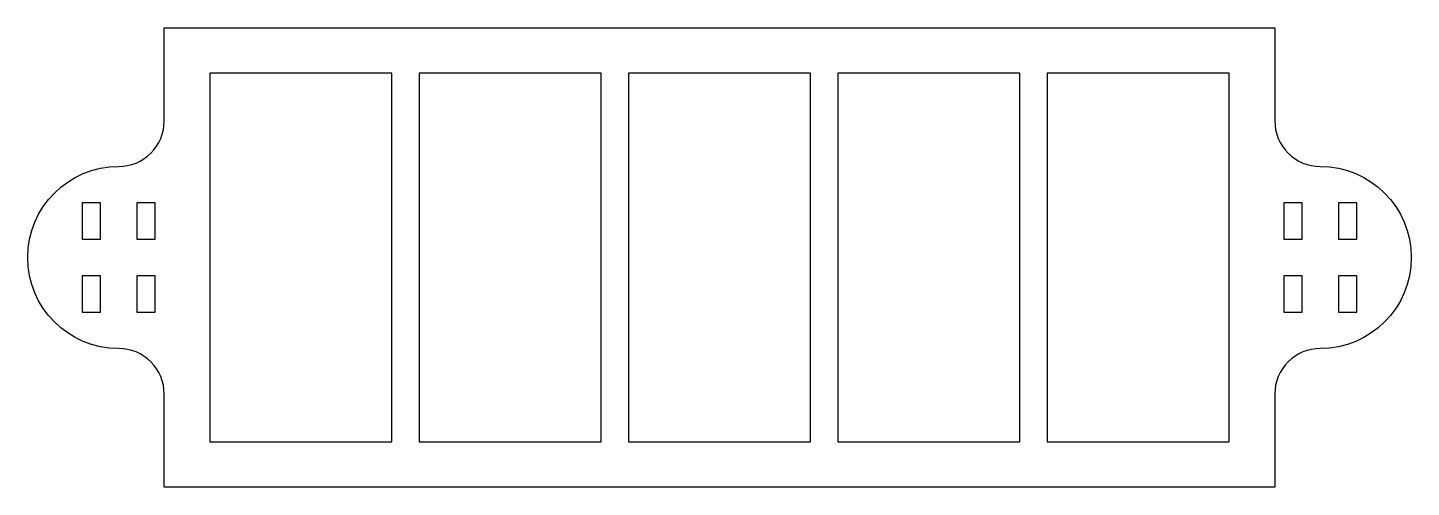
# Model space of a CAD drawing. Header units: millimetres. Extents: x -132 to 20, y -5 to 45.
import ezdxf

# ---------------------------------------------------------------- set-up
doc = ezdxf.new("R2010")
doc.units = ezdxf.units.MM
doc.layers.get('0').update_dxf_attribs({"linetype": 'CONTINUOUS'})

msp = doc.modelspace()

# ---------------------------------------------------------------- linework, layer by layer
msp.add_lwpolyline([(-122, 10.25, -1), (-122, 30.25, 0.414214), (-117, 35.25), (-117, 45.5), (5, 45.5), (5, 35.25, 0.414214), (10, 30.25, -1), (10, 10.25, 0.414214), (5, 5.25), (5, -5), (-117, -5), (-117, 5.25, 0.414214)], format="xyb", close=True)
for points in [[(-92, 40.5), (-112, 40.5), (-112, 0), (-92, 0)], [(-89, 0), (-69, 0), (-69, 40.5), (-89, 40.5)], [(-66, 0), (-46, 0), (-46, 40.5), (-66, 40.5)], [(-43, 0), (-23, 0), (-23, 40.5), (-43, 40.5)], [(-20, 0), (0, 0), (0, 40.5), (-20, 40.5)], [(-126, 26.25), (-126, 22.25), (-124, 22.25), (-124, 26.25)], [(-120, 22.25), (-118, 22.25), (-118, 26.25), (-120, 26.25)], [(8, 26.25), (6, 26.25), (6, 22.25), (8, 22.25)], [(12, 22.25), (14, 22.25), (14, 26.25), (12, 26.25)], [(-124, 18.25), (-126, 18.25), (-126, 14.25), (-124, 14.25)], [(-118, 14.25), (-118, 18.25), (-120, 18.25), (-120, 14.25)], [(8, 18.25), (6, 18.25), (6, 14.25), (8, 14.25)], [(14, 14.25), (14, 18.25), (12, 18.25), (12, 14.25)]]:
    msp.add_lwpolyline(points, close=True)

doc.saveas('drawing.dxf')
